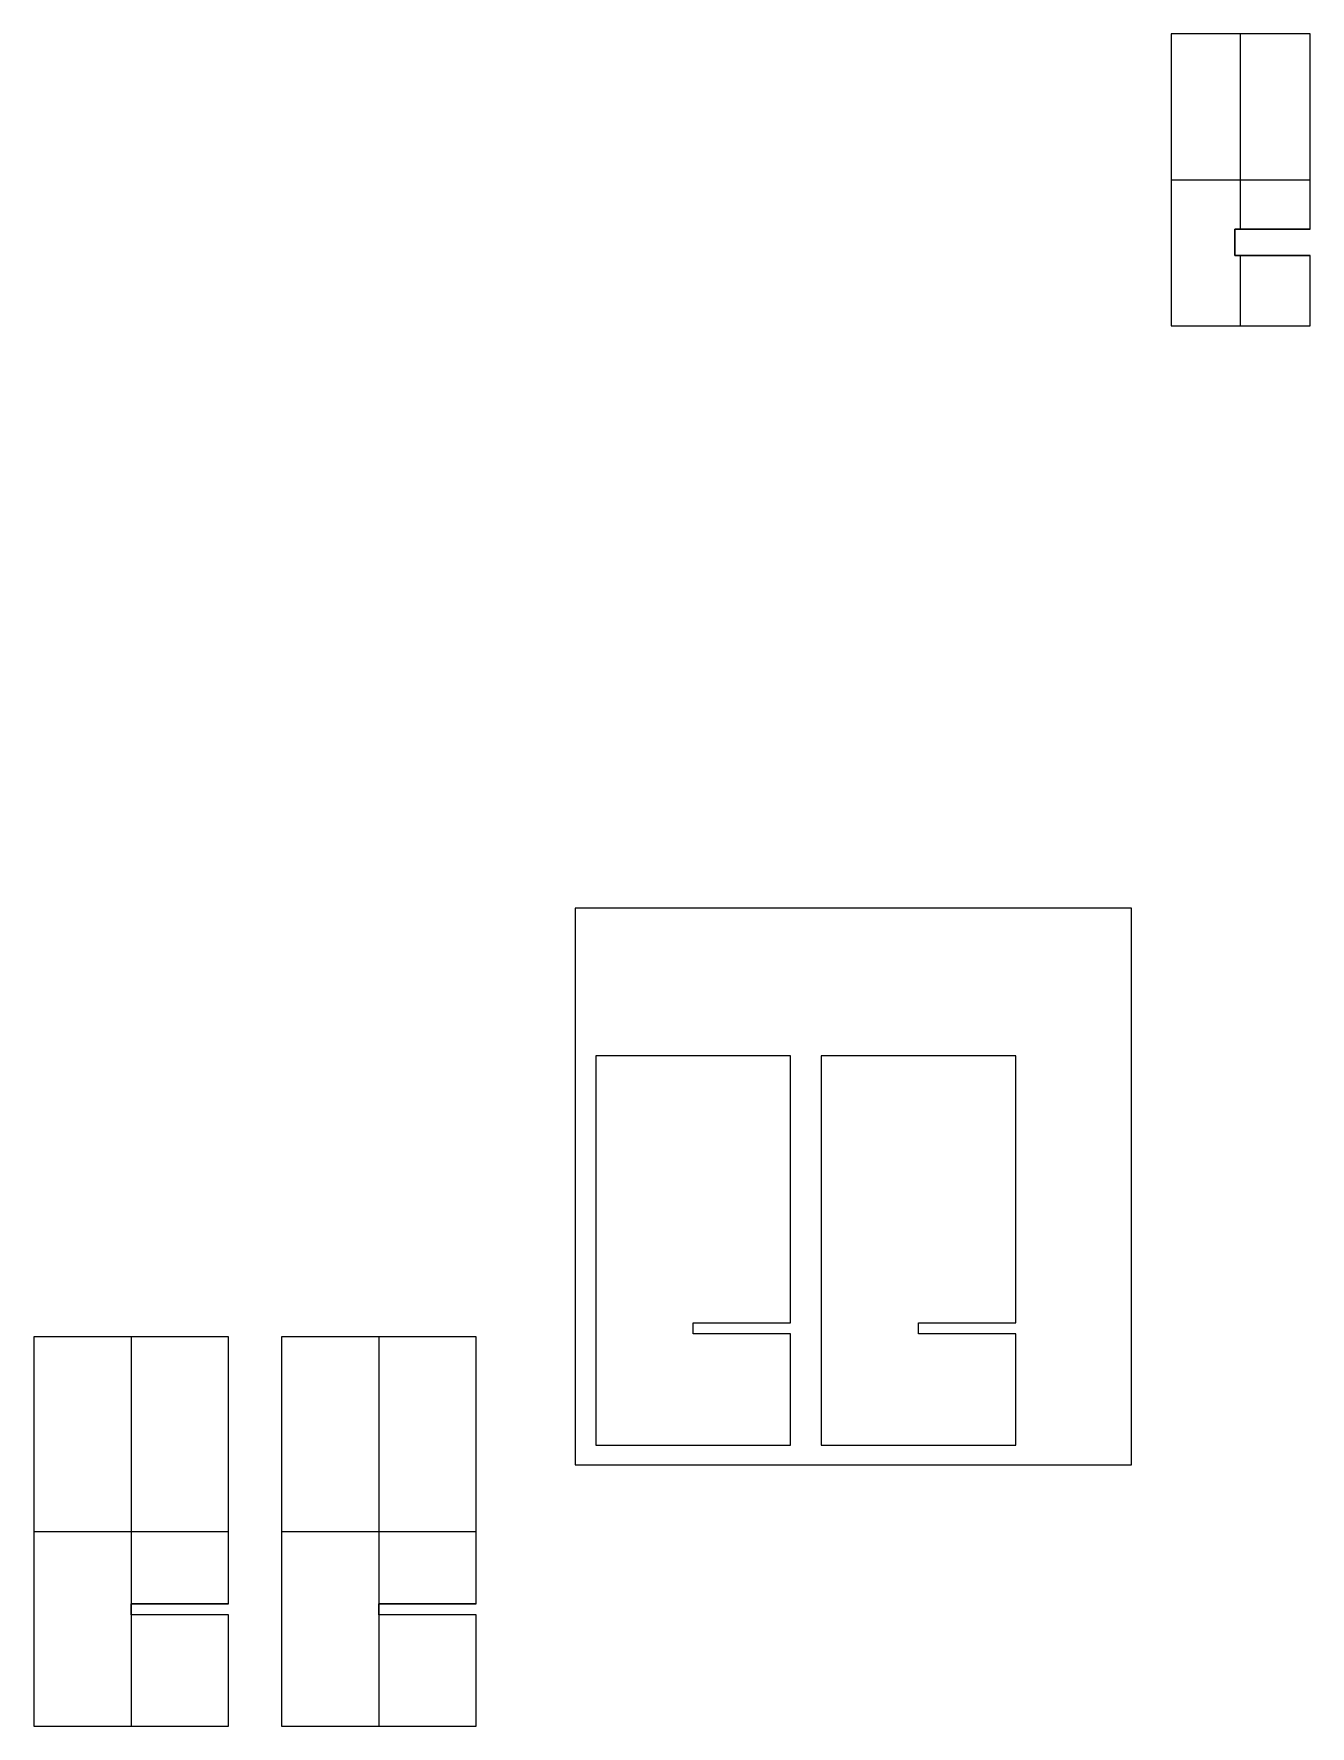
# Model space of a CAD drawing. Header units: millimetres. Extents: x -730 to 388, y -70 to 538.
# Drawn here: x -71 to 388, y -70 to 538 of the extents above.
import ezdxf

# ---------------------------------------------------------------- set-up
doc = ezdxf.new("R2010")
doc.units = ezdxf.units.MM
doc.layers.add('Default', color=18, linetype='Continuous', true_color=0x000000)
doc.layers.add('Make2D$Visible$Curves', color=18, linetype='Continuous', true_color=0x000000)

msp = doc.modelspace()

# ---------------------------------------------------------------- linework, layer by layer
at = {"layer": 'Default'}
for p, q in [((362.85, 468.09), (362.85, 538.33)), ((362.85, 468.09, -3), (362.85, 538.33, -3)), ((337.85, 485.83), (387.85, 485.83)), ((337.85, 485.83, -3), (387.85, 485.83, -3)), ((362.85, 433.33), (362.85, 458.68)), ((362.85, 433.33, -3), (362.85, 458.68, -3)), ((-36, 70, 2), (-36, -26, 2)), ((-36, 70, -1), (-36, -26, -1)), ((53, 70, 2), (53, -26, 2)), ((53, 70, -1), (53, -26, -1)), ((-71, 0, 2), (-1, 0, 2)), ((-71, 0, -1), (-1, 0, -1)), ((18, 0, 2), (88, 0, 2)), ((18, 0, -1), (88, 0, -1)), ((-36, -26, 1), (-36, -30, 1)), ((-36, -28, -1), (-36, -28, 2)), ((-36, -30, 2), (-36, -70, 2)), ((-36, -30, -1), (-36, -70, -1)), ((53, -26, 1), (53, -30, 1)), ((53, -28, -1), (53, -28, 2)), ((53, -30, 2), (53, -70, 2)), ((53, -30, -1), (53, -70, -1))]:
    msp.add_line(p, q, dxfattribs=at)
msp.add_lwpolyline([(123.61, 23.99), (323.61, 23.99), (323.61, 223.99), (123.61, 223.99)], close=True, dxfattribs=at)
for points in [[(337.85, 538.33, -3), (337.85, 433.33, -3)], [(337.85, 538.33), (337.85, 433.33)], [(337.85, 538.33, -3), (337.85, 538.33)], [(387.85, 538.33, -3), (337.85, 538.33, -3)], [(387.85, 538.33), (337.85, 538.33)], [(337.85, 538.33, -1.5), (337.85, 433.33, -1.5)], [(387.85, 538.33, -1.5), (337.85, 538.33, -1.5)], [(362.85, 538.33, -3), (362.85, 538.33)], [(387.85, 538.33, -3), (387.85, 538.33)], [(387.85, 468.09, -3), (387.85, 538.33, -3)], [(387.85, 468.09), (387.85, 538.33)], [(387.85, 468.09, -1.5), (387.85, 538.33, -1.5)], [(337.85, 485.83, -3), (337.85, 485.83)], [(387.85, 485.83, -3), (387.85, 485.83)], [(360.74, 468.09, -3), (360.74, 468.09)], [(387.85, 468.09, -3), (360.74, 468.09, -3)], [(360.74, 468.09, -3), (360.74, 458.68, -3)], [(360.74, 468.09), (387.85, 468.09)], [(360.74, 458.68), (360.74, 468.09)], [(360.74, 463.39, -3), (360.74, 463.39)], [(375.82, 468.09, -3), (375.82, 468.09)], [(387.85, 468.09), (387.85, 468.09, -3)], [(360.74, 458.68, -3), (360.74, 458.68)], [(360.74, 458.68, -3), (387.85, 458.68, -3)], [(387.85, 458.68), (360.74, 458.68)], [(375.82, 458.68, -3), (375.82, 458.68)], [(387.85, 433.33, -3), (387.85, 458.68, -3)], [(387.85, 433.33), (387.85, 458.68)], [(387.85, 458.68, -3), (387.85, 458.68)], [(387.85, 433.33, -1.5), (387.85, 458.68, -1.5)], [(337.85, 433.33, -3), (337.85, 433.33)], [(337.85, 433.33, -3), (387.85, 433.33, -3)], [(337.85, 433.33), (387.85, 433.33)], [(337.85, 433.33, -1.5), (387.85, 433.33, -1.5)], [(362.85, 433.33, -3), (362.85, 433.33)], [(387.85, 433.33, -3), (387.85, 433.33)], [(-71, 70, -1), (-71, -70, -1)], [(-71, 70, 2), (-71, -70, 2)], [(-71, 70, -1), (-71, 70, 2)], [(-1, 70, -1), (-71, 70, -1)], [(-1, 70, 2), (-71, 70, 2)], [(-71, 70, 0.5), (-71, -70, 0.5)], [(-1, 70, 0.5), (-71, 70, 0.5)], [(-36, 70, -1), (-36, 70, 2)], [(-1, 70, -1), (-1, 70, 2)], [(-1, -26, -1), (-1, 70, -1)], [(-1, -26, 2), (-1, 70, 2)], [(-1, -26, 0.5), (-1, 70, 0.5)], [(18, 70, -1), (18, -70, -1)], [(18, 70, 2), (18, -70, 2)], [(18, 70, -1), (18, 70, 2)], [(88, 70, -1), (18, 70, -1)], [(88, 70, 2), (18, 70, 2)], [(18, 70, 0.5), (18, -70, 0.5)], [(88, 70, 0.5), (18, 70, 0.5)], [(53, 70, -1), (53, 70, 2)], [(88, 70, -1), (88, 70, 2)], [(88, -26, -1), (88, 70, -1)], [(88, -26, 2), (88, 70, 2)], [(88, -26, 0.5), (88, 70, 0.5)], [(-71, 0, -1), (-71, 0, 2)], [(-1, 0, -1), (-1, 0, 2)], [(18, 0, -1), (18, 0, 2)], [(88, 0, -1), (88, 0, 2)], [(-36, -26, -1), (-36, -30, -1)], [(-1, -26, -1), (-36, -26, -1)], [(-36, -26, 2), (-1, -26, 2)], [(-36, -30, 2), (-36, -26, 2)], [(-36, -26, 2), (-36, -26, -1)], [(-1, -26, 1), (-36, -26, 1)], [(-36, -30, -1), (-36, -30, 2)], [(-1, -30, -1), (-36, -30, -1)], [(-1, -30, 2), (-36, -30, 2)], [(-1, -30, 1), (-36, -30, 1)], [(-18.5, -26, 2), (-18.5, -26, -1)], [(-18.5, -30, -1), (-18.5, -30, 2)], [(-1, -26, 2), (-1, -26, -1)], [(-1, -70, -1), (-1, -30, -1)], [(-1, -70, 2), (-1, -30, 2)], [(-1, -30, -1), (-1, -30, 2)], [(-1, -70, 0.5), (-1, -30, 0.5)], [(53, -26, -1), (53, -30, -1)], [(88, -26, -1), (53, -26, -1)], [(53, -26, 2), (88, -26, 2)], [(53, -30, 2), (53, -26, 2)], [(53, -26, 2), (53, -26, -1)], [(88, -26, 1), (53, -26, 1)], [(53, -30, -1), (53, -30, 2)], [(88, -30, -1), (53, -30, -1)], [(88, -30, 2), (53, -30, 2)], [(88, -30, 1), (53, -30, 1)], [(70.5, -26, 2), (70.5, -26, -1)], [(70.5, -30, -1), (70.5, -30, 2)], [(88, -26, 2), (88, -26, -1)], [(88, -70, -1), (88, -30, -1)], [(88, -70, 2), (88, -30, 2)], [(88, -30, -1), (88, -30, 2)], [(88, -70, 0.5), (88, -30, 0.5)], [(-71, -70, -1), (-71, -70, 2)], [(-71, -70, -1), (-1, -70, -1)], [(-71, -70, 2), (-1, -70, 2)], [(-71, -70, 0.5), (-1, -70, 0.5)], [(-36, -70, -1), (-36, -70, 2)], [(-1, -70, -1), (-1, -70, 2)], [(18, -70, -1), (18, -70, 2)], [(18, -70, -1), (88, -70, -1)], [(18, -70, 2), (88, -70, 2)], [(18, -70, 0.5), (88, -70, 0.5)], [(53, -70, -1), (53, -70, 2)], [(88, -70, -1), (88, -70, 2)]]:
    msp.add_open_spline(points, degree=1, dxfattribs=at)
at = {"layer": 'Make2D$Visible$Curves', "color": 18, "lineweight": -3, "true_color": 0x000000}
for points in [[(131, 171), (131, 31)], [(201, 171), (131, 171)], [(201, 75), (201, 171)], [(212, 171), (212, 31)], [(282, 171), (212, 171)], [(282, 75), (282, 171)], [(166, 75), (201, 75)], [(166, 71), (166, 75)], [(247, 75), (282, 75)], [(247, 71), (247, 75)], [(201, 71), (166, 71)], [(201, 31), (201, 71)], [(282, 71), (247, 71)], [(282, 31), (282, 71)], [(131, 31), (201, 31)], [(212, 31), (282, 31)]]:
    msp.add_open_spline(points, degree=1, dxfattribs=at)

doc.saveas('drawing.dxf')
